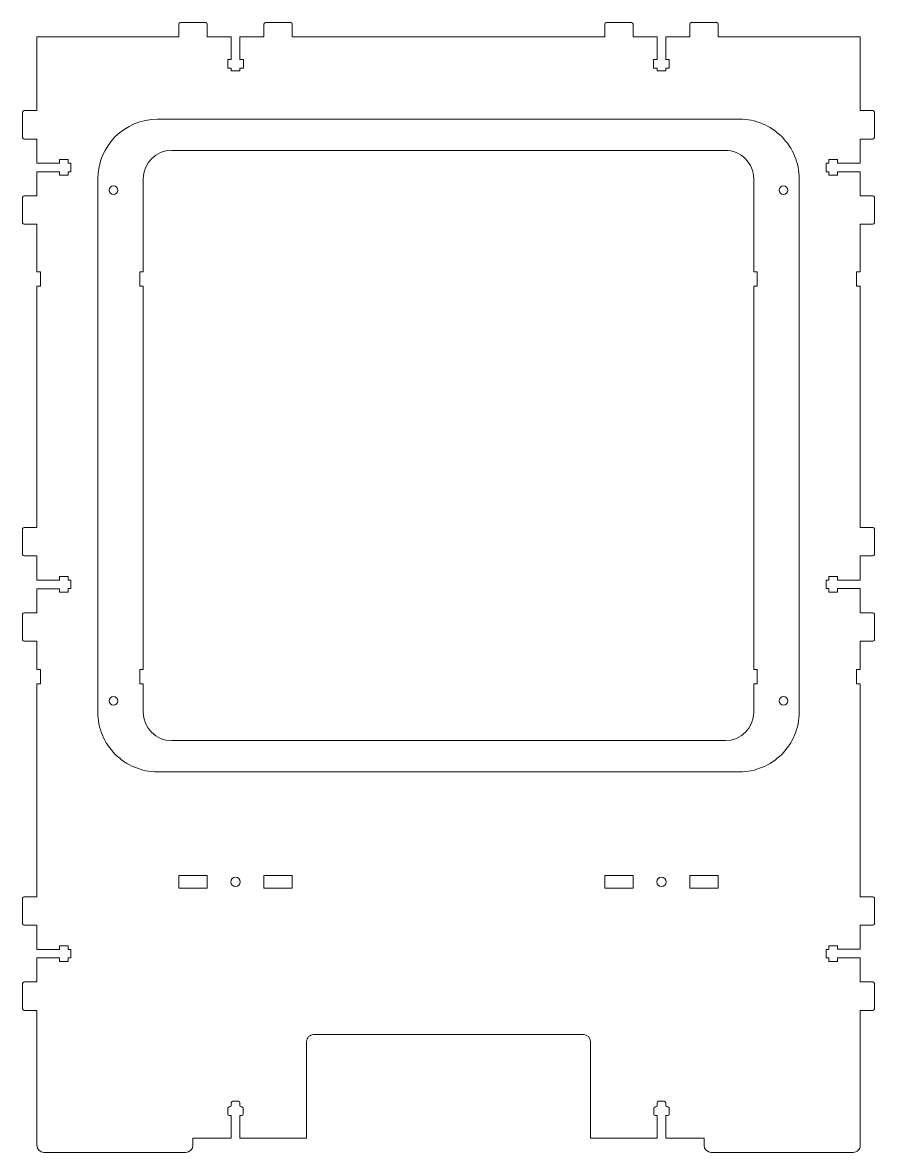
# Model space of a CAD drawing. Header units: millimetres. Extents: x -350 to 1050, y -3 to 474.
# Drawn here: x 0 to 300, y 1.1 to 398.9 of the extents above; entities that cross this region are included whole.
import ezdxf

# ---------------------------------------------------------------- set-up
doc = ezdxf.new("R2010")
doc.units = ezdxf.units.MM
doc.header["$MEASUREMENT"] = 0
doc.layers.get('0').update_dxf_attribs({"linetype": 'CONTINUOUS', "lineweight": 0, "true_color": 0x000000})
doc.layers.add('AcrylicCover', color=3, linetype='CONTINUOUS', lineweight=0)

# ---------------------------------------------------------------- blocks, each defined once
blk = doc.blocks.new('AcrylicCover')
blk.add_lwpolyline([(102.5, 218.8, -0.414215), (123.5, 197.8), (123.5, 10, -0.414214), (102.5, -11), (-102.5, -11, -0.414214), (-123.5, 10), (-123.5, 197.8, -0.414212), (-102.5, 218.8)], format="xyb", close=True)
at = {"linetype": 'Continuous'}
for centre in [(-118, 193.8), (118, 193.8), (-118, 14), (118, 14)]:
    blk.add_circle(centre, 1.5, dxfattribs=at)

msp = doc.modelspace()

# ---------------------------------------------------------------- linework, layer by layer
for p, q in [((55, 393.9), (55, 398.4)), ((55.5, 398.9), (64.5, 398.9)), ((65, 398.4), (65, 393.9)), ((85, 393.9), (85, 398.4)), ((85.5, 398.9), (94.5, 398.9)), ((95, 398.4), (95, 393.9)), ((205, 393.9), (205, 398.4)), ((205.5, 398.9), (214.5, 398.9)), ((215, 398.4), (215, 393.9)), ((235, 393.9), (235, 398.4)), ((235.5, 398.9), (244.5, 398.9)), ((245, 398.4), (245, 393.9)), ((5, 393.9), (5, 367.9)), ((55, 393.9), (5, 393.9)), ((65, 393.9), (73.48, 393.9)), ((73.48, 393.9), (73.48, 385.9)), ((76.5, 393.9), (85, 393.9)), ((76.5, 385.9), (76.5, 393.9)), ((95, 393.9), (205, 393.9)), ((215, 393.9), (223.48, 393.9)), ((223.48, 393.9), (223.48, 385.9)), ((226.5, 393.9), (235, 393.9)), ((226.5, 385.9), (226.5, 393.9)), ((245, 393.9), (295, 393.9)), ((260, 393.9), (262.25, 393.9)), ((295, 393.9), (295, 367.9)), ((72.25, 385.9), (72.25, 382.9)), ((73.48, 385.9), (72.25, 385.9)), ((77.75, 385.9), (76.5, 385.9)), ((77.75, 385.9), (77.75, 382.9)), ((222.25, 385.9), (222.25, 382.9)), ((223.48, 385.9), (222.25, 385.9)), ((227.75, 385.9), (226.5, 385.9)), ((227.75, 385.9), (227.75, 382.9)), ((72.25, 382.9), (73.5, 382.9)), ((73.5, 381.9), (73.5, 382.9)), ((73.5, 381.9), (76.5, 381.9)), ((76.5, 382.9), (77.75, 382.9)), ((76.5, 381.9), (76.5, 382.9)), ((222.25, 382.9), (223.5, 382.9)), ((223.5, 381.9), (223.5, 382.9)), ((223.5, 381.9), (226.5, 381.9)), ((226.5, 382.9), (227.75, 382.9)), ((226.5, 381.9), (226.5, 382.9)), ((0, 358.4), (0, 367.4)), ((0.5, 367.9), (5, 367.9)), ((295, 367.9), (299.5, 367.9)), ((300, 367.4), (300, 358.4)), ((5, 357.9), (0.5, 357.9)), ((5, 349.4), (5, 357.9)), ((299.5, 357.9), (295, 357.9)), ((295, 357.9), (295, 349.42)), ((13, 350.65), (16, 350.65)), ((13, 350.65), (13, 349.4)), ((16, 349.4), (16, 350.65)), ((52.5, 353.9), (247.5, 353.9)), ((287, 350.65), (284, 350.65)), ((284, 350.65), (284, 349.4)), ((287, 349.42), (287, 350.65)), ((13, 349.4), (5, 349.4)), ((5, 337.9), (5, 346.38)), ((5, 346.38), (13, 346.38)), ((13, 346.38), (13, 345.15)), ((17, 349.4), (16, 349.4)), ((16, 345.14), (16, 346.4)), ((17, 346.4), (16, 346.4)), ((17, 346.4), (17, 349.4)), ((283, 349.4), (284, 349.4)), ((283, 349.4), (283, 346.4)), ((283, 346.4), (284, 346.4)), ((284, 346.4), (284, 345.15)), ((295, 349.42), (287, 349.42)), ((287, 345.15), (287, 346.4)), ((287, 346.4), (295, 346.4)), ((295, 346.4), (295, 337.9)), ((13, 345.15), (16, 345.14)), ((42.5, 311.1), (42.5, 343.9)), ((257.5, 343.9), (257.5, 311.1)), ((287, 345.15), (284, 345.15)), ((0, 328.4), (0, 337.4)), ((0.5, 337.9), (5, 337.9)), ((295, 337.9), (299.5, 337.9)), ((300, 337.4), (300, 328.4)), ((5, 327.9), (0.5, 327.9)), ((5, 327.9), (5, 311.1)), ((299.5, 327.9), (295, 327.9)), ((295, 327.9), (295, 311.1)), ((6.25, 311.1), (5, 311.1)), ((6.25, 306.1), (6.25, 311.1)), ((42.5, 311.1), (41.25, 311.1)), ((41.25, 311.1), (41.25, 306.1)), ((257.5, 311.1), (258.75, 311.1)), ((258.75, 311.1), (258.75, 306.1)), ((293.75, 306.1), (293.75, 311.1)), ((293.75, 311.1), (295, 311.1)), ((6.25, 306.1), (5, 306.1)), ((5, 306.1), (5, 221.1)), ((42.5, 306.1), (41.25, 306.1)), ((42.5, 171.1), (42.5, 306.1)), ((257.5, 306.1), (258.75, 306.1)), ((257.5, 306.1), (257.5, 171.1)), ((293.75, 306.1), (295, 306.1)), ((295, 306.1), (295, 221.1)), ((0, 211.6), (0, 220.6)), ((0.5, 221.1), (5, 221.1)), ((295, 221.1), (299.5, 221.1)), ((300, 220.6), (300, 211.6)), ((5, 211.1), (0.5, 211.1)), ((5, 202.6), (5, 211.1)), ((299.5, 211.1), (295, 211.1)), ((295, 211.1), (295, 202.62)), ((13, 203.85), (16, 203.85)), ((13, 203.85), (13, 202.6)), ((16, 202.6), (16, 203.85)), ((287, 203.85), (284, 203.86)), ((284, 203.86), (284, 202.6)), ((287, 202.62), (287, 203.85)), ((13, 202.6), (5, 202.6)), ((5, 191.1), (5, 199.58)), ((5, 199.58), (13, 199.58)), ((13, 199.58), (13, 198.35)), ((17, 202.6), (16, 202.6)), ((16, 198.35), (16, 199.6)), ((17, 199.6), (16, 199.6)), ((17, 199.6), (17, 202.6)), ((283, 202.6), (284, 202.6)), ((283, 202.6), (283, 199.6)), ((283, 199.6), (284, 199.6)), ((284, 199.6), (284, 198.35)), ((295, 202.62), (287, 202.62)), ((287, 198.35), (287, 199.6)), ((287, 199.6), (295, 199.6)), ((295, 199.6), (295, 191.1)), ((13, 198.35), (16, 198.35)), ((287, 198.35), (284, 198.35)), ((0.5, 191.1), (5, 191.1)), ((295, 191.1), (299.5, 191.1)), ((0, 181.6), (0, 190.6)), ((300, 190.6), (300, 181.6)), ((5, 181.1), (0.5, 181.1)), ((5, 181.1), (5, 171.1)), ((299.5, 181.1), (295, 181.1)), ((295, 171.1), (295, 181.1)), ((6.25, 171.1), (5, 171.1)), ((6.25, 166.1), (6.25, 171.1)), ((42.5, 171.1), (41.25, 171.1)), ((41.25, 171.1), (41.25, 166.1)), ((257.5, 171.1), (258.75, 171.1)), ((258.75, 171.1), (258.75, 166.1)), ((293.75, 166.1), (293.75, 171.1)), ((293.75, 171.1), (295, 171.1)), ((6.25, 166.1), (5, 166.1)), ((5, 166.1), (5, 91.1)), ((42.5, 166.1), (41.25, 166.1)), ((42.5, 156.1), (42.5, 166.1)), ((257.5, 166.1), (258.75, 166.1)), ((257.5, 166.1), (257.5, 156.1)), ((293.75, 166.1), (295, 166.1)), ((295, 166.1), (295, 166.1)), ((295, 91.1), (295, 166.1)), ((52.5, 146.1), (247.5, 146.1)), ((65, 98.6), (55, 98.6)), ((55, 94.1), (55, 98.6)), ((65, 98.6), (65, 94.1)), ((95, 98.6), (85, 98.6)), ((85, 94.1), (85, 98.6)), ((95, 98.6), (95, 94.1)), ((215, 98.6), (205, 98.6)), ((205, 94.1), (205, 98.6)), ((215, 98.6), (215, 94.1)), ((245, 98.6), (235, 98.6)), ((235, 94.1), (235, 98.6)), ((245, 98.6), (245, 94.1)), ((65, 94.1), (55, 94.1)), ((95, 94.1), (85, 94.1)), ((215, 94.1), (205, 94.1)), ((245, 94.1), (235, 94.1)), ((0, 81.6), (0, 90.6)), ((0.5, 91.1), (5, 91.1)), ((295, 91.1), (299.5, 91.1)), ((300, 90.6), (300, 81.6)), ((5, 81.1), (0.5, 81.1)), ((5, 72.6), (5, 81.1)), ((299.5, 81.1), (295, 81.1)), ((295, 81.1), (295, 72.62)), ((13, 72.6), (5, 72.6)), ((13, 73.85), (16, 73.85)), ((13, 73.85), (13, 72.6)), ((16, 72.6), (16, 73.85)), ((17, 72.6), (16, 72.6)), ((17, 69.6), (17, 72.6)), ((283, 72.6), (284, 72.6)), ((283, 72.6), (283, 69.6)), ((287, 73.85), (284, 73.86)), ((284, 73.86), (284, 72.6)), ((287, 72.62), (287, 73.85)), ((295, 72.62), (287, 72.62)), ((5, 61.1), (5, 69.58)), ((5, 69.58), (13, 69.58)), ((13, 69.58), (13, 68.35)), ((13, 68.35), (16, 68.35)), ((16, 68.35), (16, 69.6)), ((17, 69.6), (16, 69.6)), ((283, 69.6), (284, 69.6)), ((284, 69.6), (284, 68.35)), ((287, 68.35), (284, 68.35)), ((287, 68.35), (287, 69.6)), ((287, 69.6), (295, 69.6)), ((295, 69.6), (295, 61.1)), ((0, 51.6), (0, 60.6)), ((0.5, 61.1), (5, 61.1)), ((295, 61.1), (299.5, 61.1)), ((300, 60.6), (300, 51.6)), ((5, 51.1), (0.5, 51.1)), ((5, 51.1), (5, 3.6)), ((299.5, 51.1), (295, 51.1)), ((295, 51.1), (295, 3.6)), ((100, 40.1), (100, 6.1)), ((102.5, 42.6), (197.5, 42.6)), ((200, 40.1), (200, 6.1)), ((72.24, 14.6), (72.24, 16.6)), ((72.74, 17.1), (72.99, 17.1)), ((73.49, 17.6), (73.49, 18.6)), ((73.99, 19.1), (75.99, 19.1)), ((76.49, 18.6), (76.49, 17.6)), ((76.99, 17.1), (77.24, 17.1)), ((77.74, 14.6), (77.74, 16.6)), ((222.26, 14.6), (222.26, 16.6)), ((223.01, 17.1), (222.76, 17.1)), ((223.51, 18.6), (223.51, 17.6)), ((226.01, 19.1), (224.01, 19.1)), ((226.51, 17.6), (226.51, 18.6)), ((227.26, 17.1), (227.01, 17.1)), ((227.76, 14.6), (227.76, 16.6)), ((73.48, 14.1), (72.74, 14.1)), ((73.48, 6.1), (73.48, 14.1)), ((77.24, 14.1), (76.49, 14.1)), ((76.49, 14.1), (76.49, 6.09)), ((222.76, 14.1), (223.51, 14.1)), ((223.51, 14.1), (223.51, 6.09)), ((226.52, 14.1), (227.26, 14.1)), ((226.53, 6.1), (226.52, 14.1)), ((60, 3.6), (60, 6.1)), ((60, 6.1), (73.48, 6.1)), ((100, 6.1), (76.49, 6.09)), ((200, 6.1), (223.51, 6.09)), ((240, 6.1), (226.53, 6.1)), ((240, 3.6), (240, 6.1)), ((57.5, 1.1), (7.5, 1.1)), ((292.5, 1.1), (242.5, 1.1))]:
    msp.add_line(p, q)
for centre in [(75, 96.35), (225, 96.35)]:
    msp.add_circle(centre, 1.62)
for centre, radius, start, end in [((55.5, 398.4), 0.5, 90, 180), ((64.5, 398.4), 0.5, 0, 90), ((85.5, 398.4), 0.5, 90, 180), ((94.5, 398.4), 0.5, 0, 90), ((205.5, 398.4), 0.5, 90, 180), ((214.5, 398.4), 0.5, 0, 90), ((235.5, 398.4), 0.5, 90, 180), ((244.5, 398.4), 0.5, 0, 90), ((0.5, 367.4), 0.5, 90, 180), ((299.5, 367.4), 0.5, 360, 90), ((0.5, 358.4), 0.5, 180, 270), ((299.5, 358.4), 0.5, 270, 360), ((52.5, 343.9), 10, 90.0003, 180), ((247.5, 343.9), 10, 0, 90.0003), ((0.5, 337.4), 0.5, 90, 180), ((299.5, 337.4), 0.5, 360, 90), ((0.5, 328.4), 0.5, 180, 270), ((299.5, 328.4), 0.5, 270, 360), ((0.5, 220.6), 0.5, 90, 180), ((299.5, 220.6), 0.5, 360, 90), ((0.5, 211.6), 0.5, 180, 270), ((299.5, 211.6), 0.5, 270, 360), ((0.5, 190.6), 0.5, 90, 180), ((299.5, 190.6), 0.5, 360, 90), ((0.5, 181.6), 0.5, 180, 270), ((299.5, 181.6), 0.5, 270, 360), ((52.5, 156.1), 10, 180, 270), ((247.5, 156.1), 10, 270, 0), ((0.5, 90.6), 0.5, 90, 180), ((299.5, 90.6), 0.5, 360, 90), ((0.5, 81.6), 0.5, 180, 270), ((299.5, 81.6), 0.5, 270, 360), ((0.5, 60.6), 0.5, 90, 180), ((299.5, 60.6), 0.5, 360, 90), ((0.5, 51.6), 0.5, 180, 270), ((299.5, 51.6), 0.5, 270, 360), ((102.5, 40.1), 2.5, 90, 180.0001), ((197.5, 40.1), 2.5, 0.0001, 90), ((72.74, 16.6), 0.5, 90, 180.0896), ((72.99, 17.6), 0.5, 270, 360), ((73.99, 18.6), 0.5, 90, 180), ((75.99, 18.6), 0.5, 360, 90), ((76.99, 17.6), 0.5, 180, 270), ((77.24, 16.6), 0.5, 0.0481, 90), ((222.76, 16.6), 0.5, 90, 179.9519), ((223.01, 17.6), 0.5, 270, 360), ((224.01, 18.6), 0.5, 90, 180), ((226.01, 18.6), 0.5, 360, 90), ((227.01, 17.6), 0.5, 180, 270), ((227.26, 16.6), 0.5, 359.9104, 90), ((72.74, 14.6), 0.5, 180.0896, 269.945), ((77.24, 14.6), 0.5, 270.0544, 0.0481), ((222.76, 14.6), 0.5, 179.9519, 269.9456), ((227.26, 14.6), 0.5, 270.055, 359.9104), ((7.5, 3.6), 2.5, 180.0017, 270), ((57.5, 3.6), 2.5, 270, 360), ((242.5, 3.6), 2.5, 180, 270), ((292.5, 3.6), 2.5, 270, 0.0017)]:
    msp.add_arc(centre, radius, start, end)

# ---------------------------------------------------------------- block references
at = {"layer": 'AcrylicCover', "linetype": 'Continuous'}
msp.add_blockref('AcrylicCover', (150, 146.1), dxfattribs=at)

doc.saveas('drawing.dxf')
